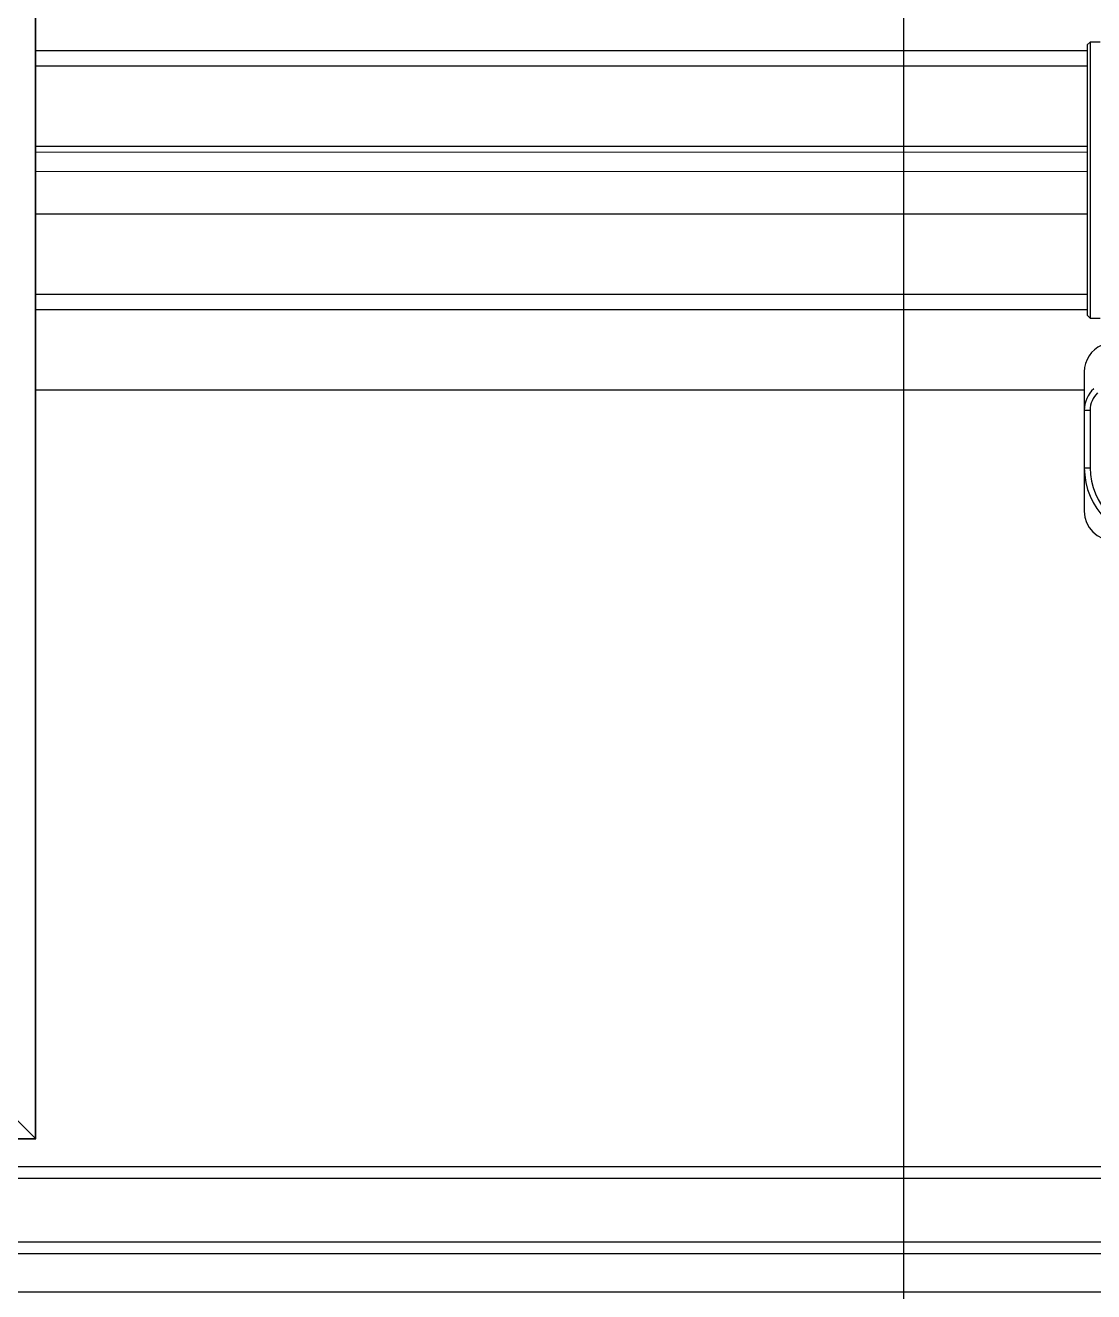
# Model space of a CAD drawing. Header units: feet. Extents: x -21 to 5170, y -254 to 1413.
# Drawn here: x 4509.1 to 4524.55, y 29.77 to 48.07 of the extents above; entities that cross this region are included whole.
import ezdxf

# ---------------------------------------------------------------- set-up
doc = ezdxf.new("R2010")
doc.units = ezdxf.units.FT
doc.header["$MEASUREMENT"] = 0
for name, color, linetype in [('DC FEEEDERS', 1, 'Continuous'), ('E-ARRY-TABL', 9, 'Continuous'), ('WIRE MANAGEMENT', 4, 'Continuous')]:
    doc.layers.add(name, color=color, linetype=linetype)
doc.layers.add('G-NPLT', color=67, linetype='Continuous', plot=False)

msp = doc.modelspace()

# ---------------------------------------------------------------- linework, layer by layer
at = {"layer": 'DC FEEEDERS'}
for points in [[(4509.24975, 47.70683), (4524.45934, 47.70683)], [(4509.24975, 47.48488), (4524.45934, 47.48488)], [(4509.24975, 46.32488), (4524.45934, 46.32488)], [(4509.24975, 45.34749), (4524.45934, 45.34749)], [(4509.24975, 44.18749), (4524.45934, 44.18749)], [(4509.24975, 43.96554), (4524.45934, 43.96554)], [(4509.24975, 42.80554), (4524.41734, 42.80554)]]:
    msp.add_lwpolyline(points, dxfattribs=at)
at = {"layer": 'E-ARRY-TABL'}
for p, q in [((4509.24975, 31.98317), (4509.24975, 59.68928)), ((4509.25605, 31.97687), (4509.25605, 59.69558)), ((4524.50134, 47.83109), (4524.4592, 47.78896)), ((4524.45934, 47.78909), (4524.45934, 43.88327)), ((4524.64681, 47.83109), (4524.50134, 47.83109)), ((4524.50134, 47.83109), (4524.50134, 43.84128)), ((4524.4592, 43.88341), (4524.50134, 43.84128)), ((4524.50134, 43.84128), (4524.64681, 43.84128)), ((4524.41734, 43.06431), (4524.41734, 41.04841)), ((4524.41734, 42.5114), (4524.50134, 42.5114)), ((4524.50134, 42.5114), (4524.50134, 41.67838)), ((4524.41734, 41.67838), (4524.50134, 41.67838)), ((4508.80686, 32.42607), (4509.24975, 31.98317)), ((4481.53734, 31.97687), (4509.25605, 31.97687)), ((4481.54364, 31.98317), (4509.24975, 31.98317)), ((4509.24975, 31.98317), (4509.25605, 31.97687)), ((4526.68524, 31.57575), (4505.41323, 31.57575)), ((4526.68524, 31.40776), (4505.41323, 31.40776)), ((4526.68524, 30.4838), (4505.41323, 30.4838)), ((4526.68524, 30.31581), (4505.41323, 30.31581)), ((4441.47121, 29.76983), (4531.01104, 29.76983))]:
    msp.add_line(p, q, dxfattribs=at)
for centre, radius, start, end in [((4524.83732, 43.06431), 0.41998, 113.578178, 180), ((4524.83732, 42.5114), 0.41998, 132.607125, 180), ((4524.83732, 42.5114), 0.33598, 132.607125, 180), ((4525.46729, 41.67838), 1.04995, 180, 270), ((4525.46729, 41.67838), 0.96595, 180, 270), ((4524.83732, 41.04841), 0.41998, 180, 270)]:
    msp.add_arc(centre, radius, start, end, dxfattribs=at)
at = {"layer": 'G-NPLT'}
msp.add_lwpolyline([(4521.80695, 315.58045), (5169.98877, 315.58045), (5169.98877, -144.6313), (4521.80695, -144.6313)], close=True, dxfattribs=at)
at = {"layer": 'WIRE MANAGEMENT', "color": 4, "linetype": 'Continuous', "lineweight": 18, "elevation": 0.11854, "flags": 128}
for points in [[(4509.24975, 46.2381), (4524.45934, 46.2381)], [(4509.24975, 45.96003), (4524.45934, 45.96003)]]:
    msp.add_lwpolyline(points, dxfattribs=at)

doc.saveas('drawing.dxf')
